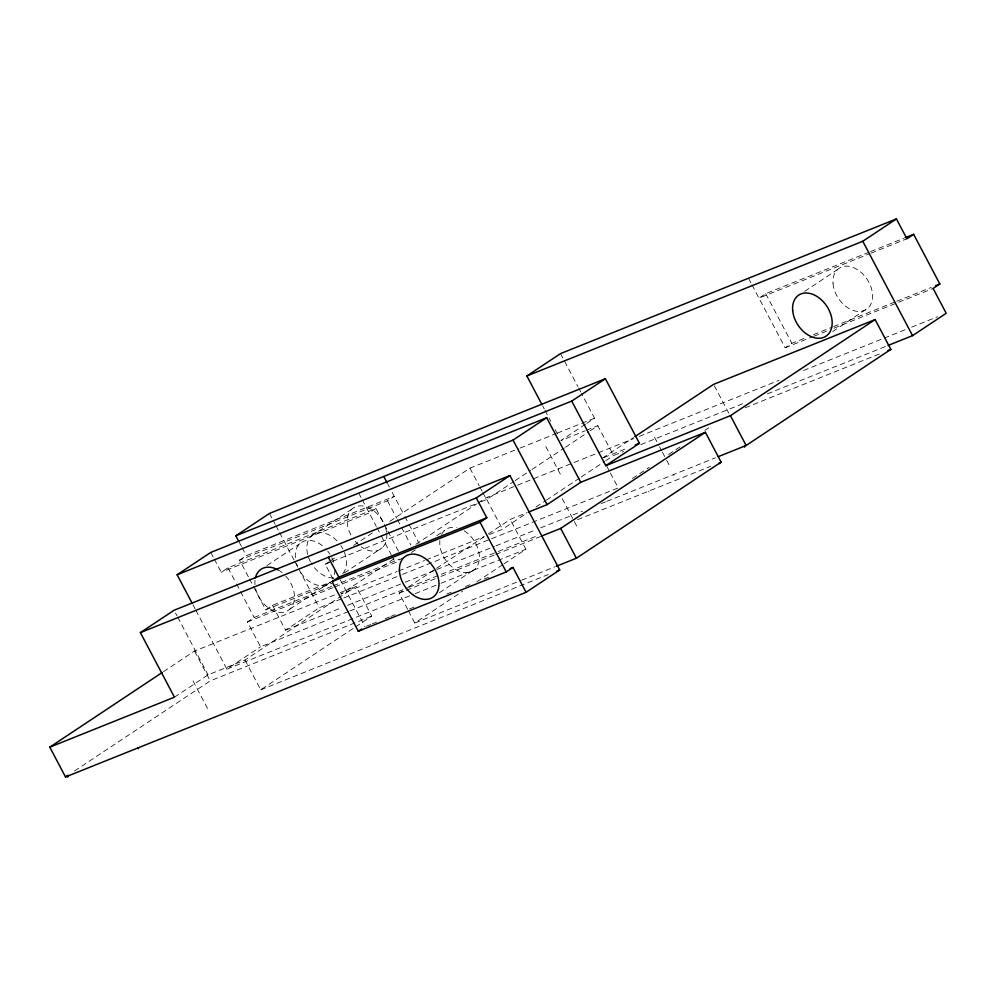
<?xml version="1.0" encoding="UTF-8"?>
<svg xmlns="http://www.w3.org/2000/svg" width="996" height="996" viewBox="0 0 996 996"><rect width="100%" height="100%" fill="white"/><g stroke="black" fill="none" stroke-linecap="round" stroke-linejoin="round"><path stroke-width="0.75" stroke-dasharray="4.98 3.74" d="M214.277 559.042L221.261 572.277L227.984 567.807L375.94 508.483L387.27 529.972M239.563 560.125L246.298 555.656L394.242 496.332L387.519 500.801L239.563 560.125L248.763 577.58M267.015 565.491L299.833 543.704M311.399 536.022L351.787 509.205M375.94 508.483L369.217 512.952L221.261 572.277M163.506 671.653L194.519 651.06L338.752 593.23M333.075 579.162L325.219 564.259L329.091 561.694M330.386 560.835L336.847 556.54M353.642 545.385L373.027 532.511M389.822 521.356L469.925 468.157L518.642 448.623M348.438 611.544L260.541 646.79L247.444 621.952L254.179 617.483L331.743 586.383M249.473 578.925L265.745 609.801L272.481 605.331L331.382 581.714M289.911 609.079L330.286 582.262A24.651 17.218 56.4 0 1 298.9 569.463M344.392 572.899L382.252 547.763M869.122 252.175L765.7 293.646L758.964 298.115L869.57 253.768M174.437 697.188L208.089 674.84L245.004 660.037L356.058 586.283L371.769 616.088L354.987 627.243M585.511 424.196L560.91 440.531L585.05 430.857M586.806 423.337L594.562 418.183L581.527 393.457M195.876 610.324L226.889 669.138L260.541 646.79M272.481 605.331L285.578 630.157L319.23 607.809L342.226 598.584M74.563 770.966L210.231 680.866L371.769 616.088M393.906 558.88L340.931 594.064L397.18 571.505M415.867 544.302L476.598 503.964M477.893 503.105L485.637 497.963L633.518 438.663M480.993 501.797L486.758 499.494L513.886 481.479M515.169 480.62L530.669 470.324M531.964 469.477L564.246 448.026M565.541 447.179L588.785 431.741M590.068 430.882L597.824 425.728L613.536 455.533L623.596 451.499M335.067 586.818L395.4 562.628L402.135 558.158M411.522 552.456L415.307 549.941M436.758 535.686L444.328 530.656M804.718 291.33L837.536 269.53M407.7 609.452L399.122 593.193L406.878 588.051M408.173 587.192L435.289 569.177M436.572 568.33L486.944 534.877M488.239 534.018L510.189 519.439L527.22 512.616M602.53 458.11L633.518 437.53M245.004 660.037L260.715 689.842L353.692 628.09M489.497 534.491L502.47 529.287L527.009 512.99M536.047 506.989L545.086 500.988M546.381 500.129L579.958 477.831M581.253 476.972L604.497 461.534M605.78 460.675L613.536 455.533M751.98 284.868L785.147 347.778L791.882 343.309L806.25 337.557M439.46 592.682L474.793 569.226M832.656 331.556L868.002 308.088M408.41 610.809L414.846 622.998L462.617 591.263M476.823 581.826L502.656 564.682M503.951 563.823L525.9 549.244L510.189 519.439M632.448 478.478L649.243 467.336M668.602 454.475L682.808 445.038M704.77 430.459L711.219 426.164M870.554 251.602L903.596 238.343M871.002 253.183L906.92 238.791M520.074 448.051L555.88 433.696M557.324 433.123L594.562 418.183M813.433 334.668L832.108 327.186M833.54 326.613L895.304 301.838M896.749 301.265L931.223 287.446M785.147 347.778L812.45 336.835M813.881 336.262L828.249 330.498M833.988 328.194L933.103 288.454M586.47 430.284L597.824 425.728M639.283 436.36L779.046 380.31M803.548 370.487L882.805 338.715M884.236 338.13L905.85 329.464M911.614 327.161L937.56 316.753M325.219 564.259L330.983 561.943M332.427 561.37L479.549 502.382M603.95 457.55L628.078 447.864M640.851 444.59L745.792 402.509M767.356 393.856L886.664 346.023M745.17 407.8L879.306 354.016M265.745 609.801L331.83 583.307M333.187 585.81L399.259 559.304M247.444 621.952L333.635 587.391M340.196 592.645L356.058 586.283M398.624 570.932L424.582 560.524M426.027 559.939L483.72 536.807M343.67 598.011L401.176 574.953M402.608 574.381L618.242 487.916L610.386 473.013M285.578 630.157L341.777 607.622M347.542 605.319L403.729 582.785M405.173 582.212L435.439 570.073M436.87 569.5L494.514 546.381M495.946 545.808L534.852 530.208M540.616 527.892L582.411 511.147M601.136 503.627L605.456 501.897M606.9 501.324L715.414 457.811M349.882 610.971L407.513 587.852M408.958 587.279L496.855 552.033M498.299 551.46L538.637 535.275M577.543 519.675L710.584 466.34M399.122 593.193L404.899 590.877M406.343 590.304L435.19 578.738M440.954 576.423L494.327 555.021M495.771 554.448L540.479 536.52M226.889 669.138L413.763 594.201M415.208 593.628L439.647 583.83M441.079 583.245L525.9 549.244M366.466 626.21L370.773 624.48M372.205 623.907L376.513 622.176M385.141 618.728L389.448 616.997M390.88 616.424L395.188 614.694M409.555 608.93L413.863 607.211M446.905 593.952L451.213 592.234M465.58 586.47L469.888 584.739M484.255 578.987L488.563 577.257M414.846 622.998L520.136 580.78M521.58 580.195L554.747 566.898M260.715 689.842L548.223 574.555M765.7 293.646L791.882 343.309M748.494 278.245L751.283 283.536M714.306 385.713L729.309 414.162M654.534 437.256L658.817 445.386M659.539 446.743L661.68 450.815M662.39 452.159L665.963 458.932M666.673 460.289L670.246 467.062M673.57 474.582L674.031 475.453M648.533 491.215L648.994 492.074M560.524 353.617L577.904 386.585M578.626 387.954L580.805 392.075M606.813 466.24L609.677 471.656M542.808 406.181L544.252 408.933M544.974 410.302L550.776 421.296M555.121 429.537L558.744 436.41M558.208 468.867L558.656 469.726M545.808 446.582L561.532 476.387M562.192 498.585L573.621 520.261M574.331 521.618L577.904 528.39M487.505 497.216L487.953 498.075M486.758 499.494L502.47 529.287M469.925 468.157L479.213 485.774M479.923 487.119L482.064 491.19M482.786 492.547L485.637 497.963M387.967 484.417L389.361 487.056M392.15 492.36L404.152 515.131M404.862 516.463L408.397 523.186M409.107 524.519L419.017 543.318M387.519 500.801L396.719 518.256M397.429 519.601L400.965 526.311M401.674 527.656L410.875 545.098M387.979 531.304L398.587 551.448M358.734 493.095L361.536 498.386M362.233 499.718L376.289 526.386M376.998 527.731L380.534 534.441M381.244 535.773L391.154 554.573M391.864 555.917L395.4 562.628M340.259 579.809L365.022 626.783M269.468 513.438L272.356 518.904M273.078 520.273L275.245 524.382M275.967 525.751L278.843 531.217M279.565 532.586L293.994 559.939M294.716 561.308L319.23 607.809M239.314 542.409L241.406 546.381M242.103 547.713L246.298 555.656M227.984 567.807L235.778 582.573M236.488 583.917L254.179 617.483M210.779 552.419L213.58 557.71M193 604.858L195.154 608.954M175.495 613.013L176.952 615.765M177.674 617.134L208.089 674.84M194.519 651.06L210.231 680.866M193 680.89L208.712 710.696M285.665 575.987A24.651 17.218 56.4 0 1 285.354 611.781A24.651 17.218 56.4 0 1 255.125 586.009M254.964 584.565A24.651 17.218 56.4 0 1 254.988 580.369M278.009 569.886A24.651 17.218 56.4 0 1 282.951 573.347M297.792 567.16A24.651 17.218 56.4 0 1 296.497 563.624M295.351 557.748A24.651 17.218 56.4 0 1 304.477 540.977A24.651 17.218 56.4 0 1 325.169 548.236M327.709 551.112A24.651 17.218 56.4 0 1 329.937 554.274M331.793 557.648A24.651 17.218 56.4 0 1 333.623 562.342M334.843 569.65A24.651 17.218 56.4 0 1 333.05 578.539M464.161 530.768A24.651 17.218 56.4 0 1 479.001 561.134A24.651 17.218 56.4 0 1 456.654 570.098A24.651 17.218 56.4 0 1 439.871 540.504M441.577 534.391A24.651 17.218 56.4 0 1 456.454 527.619M386.734 533.719A24.651 17.218 56.4 0 1 361.162 546.829M358.747 544.937A24.651 17.218 56.4 0 1 354.377 540.355M350.866 534.952A24.651 17.218 56.4 0 1 356.444 506.478A24.651 17.218 56.4 0 1 384.282 524.307M385.589 527.843A24.651 17.218 56.4 0 1 386.573 532.275M333.498 577.929A24.651 17.218 56.4 0 1 311.101 562.902M310.478 561.781A24.651 17.218 56.4 0 1 308.063 555.942M307.664 554.461A24.651 17.218 56.4 0 1 315.296 533.557A24.651 17.218 56.4 0 1 338.466 542.434M340.806 545.509A24.651 17.218 56.4 0 1 342.786 548.821M344.379 552.294A24.651 17.218 56.4 0 1 341.865 574.58M833.054 283.574A24.651 17.218 56.4 0 0 864.204 310.515A24.651 17.218 56.4 0 0 861.042 272.356A24.651 17.218 56.4 0 0 833.054 283.574"/><path stroke-width="1.49" d="M192.278 603.489L177.126 574.767L210.779 552.419L546.704 417.722L580.743 482.288L705.392 432.314L721.104 462.119L576.385 558.221L556.191 566.313M235.815 535.786L269.468 513.438L605.394 378.741L639.444 443.32L605.78 465.667L571.741 401.089L235.815 535.786L238.617 541.089M49.8 747.162L174.437 697.188L140.399 632.622L174.051 610.274L509.964 475.578L559.727 569.949L526.075 592.296L65.512 776.967L49.8 747.162L162.211 672.512M542.085 404.812L526.872 375.965L560.524 353.617L896.437 218.921L906.92 238.791L913.643 234.321L939.838 283.985L933.103 288.454L946.2 313.292L912.548 335.64L888.108 345.438M177.126 574.767L513.052 440.07L546.704 417.722M571.741 401.089L605.394 378.741M526.075 592.296L512.977 567.459L506.242 571.928L358.299 631.252L332.104 581.589L338.839 577.12L486.795 517.796L476.312 497.925L140.399 632.622M476.312 497.925L509.964 475.578M526.872 375.965L862.785 241.269L896.437 218.921M65.512 776.967L68.102 775.249M332.104 581.589L480.06 522.265L486.795 517.796M634.813 436.671L713.584 384.356L875.135 319.591L890.847 349.384L746.141 445.486L718.303 456.654M528.639 512.044L547.09 504.636L580.743 482.288M358.299 631.252L361.66 629.024M541.924 535.935L560.673 528.415L705.392 432.314M605.78 465.667L730.417 415.693L875.135 319.591M905.028 237.77L913.643 234.321M935.53 285.715L939.838 283.985M635.174 445.025L639.444 443.32M887.959 350.542L890.847 349.384M721.104 462.119L719.237 462.866L719.685 463.725M510.101 568.616L512.977 567.459M556.851 571.106L559.727 569.949M862.785 241.269L912.548 335.64M730.417 415.693L746.141 445.486M744.273 446.245L744.722 447.104M560.673 528.415L576.385 558.221M513.052 440.07L547.09 504.636M480.06 522.265L506.242 571.928M383.771 476.462L387.27 483.085M328.356 557.25L338.839 577.12M138.083 747.872L138.531 748.731M67.379 776.22L67.828 777.079M255.424 577.767A24.651 17.218 56.4 0 1 278.009 569.886M399.471 571.53A24.651 17.218 56.4 0 0 430.621 598.459A24.651 17.218 56.4 0 0 427.446 560.3A24.651 17.218 56.4 0 0 399.471 571.53M792.667 310.391A24.651 17.218 56.4 0 0 823.817 337.333A24.651 17.218 56.4 0 0 820.654 299.174A24.651 17.218 56.4 0 0 792.667 310.391"/></g></svg>
